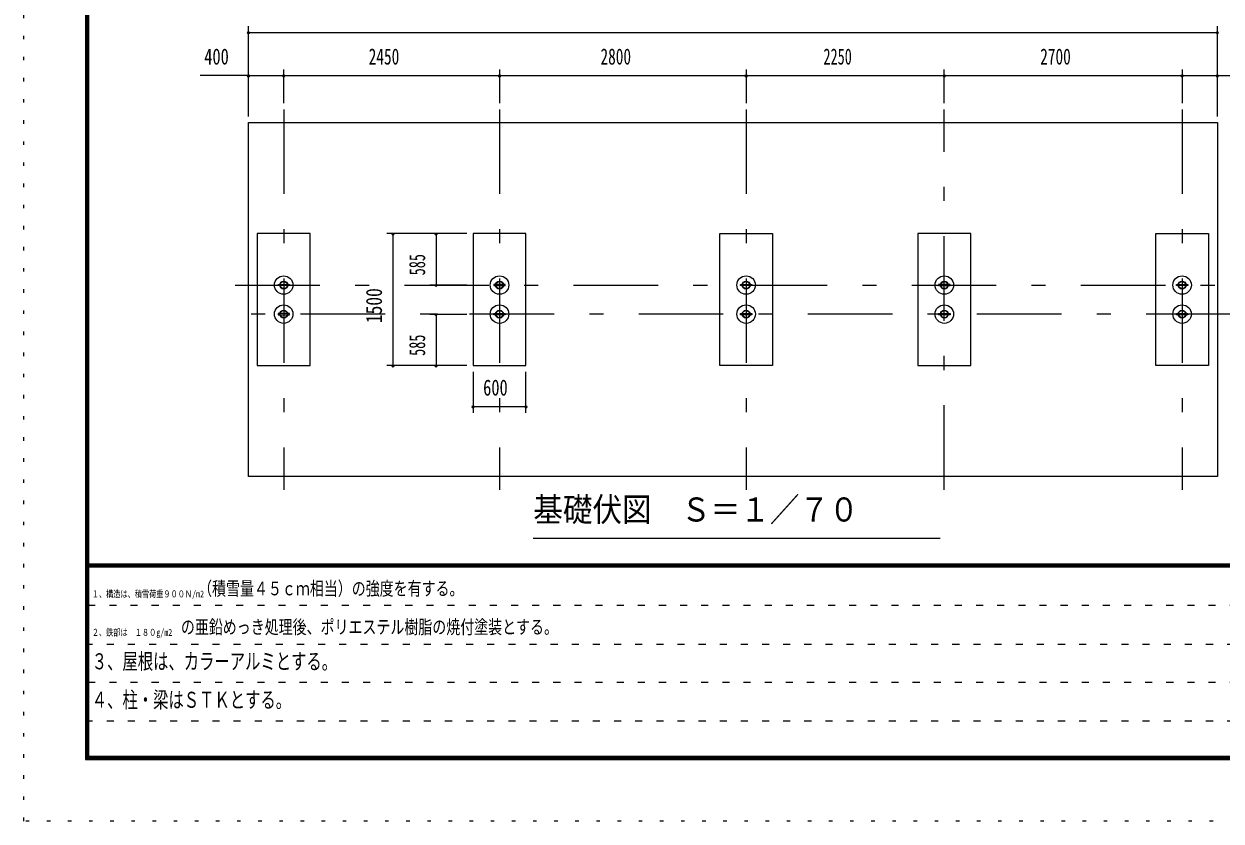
# Model space of a CAD drawing. Units: millimetres, scale not verified, with parts at other scales. Extents: x -31547 to 31550, y -14700 to 14700.
# Drawn here: x -10030 to 3561, y -14700 to -5647 of the extents above; entities that cross this region are included whole.
import ezdxf
from ezdxf.enums import TextEntityAlignment as Align

# ---------------------------------------------------------------- set-up
doc = ezdxf.new("R2010")
doc.units = ezdxf.units.MM
doc.header["$LTSCALE"] = 80
for name, pattern in [('USER1', [3, 1, -2]), ('USER3', [24, 12, -5, 2, -5]), ('USER4', [3, 0.5, -2.5])]:
    doc.linetypes.add(name, pattern=pattern)
doc.layers.add('0-1_0-F1TEXT', color=7, linetype='Continuous')
for name, color, linetype, lineweight in [('0-2_1-07BOLD', 7, 'Continuous', 18), ('0-3_1-27CENTER', 3, 'USER3', 18), ('0-5_1-57DIM', 3, 'Continuous', 18), ('0-C_F-F1PAPER', 5, 'Continuous', 18), ('0-D_F-E_J_ADD', 5, 'USER4', 18)]:
    doc.layers.add(name, color=color, linetype=linetype, lineweight=lineweight)
doc.styles.add('ＭＳ ゴシック', font='')
doc.styles.get('ＭＳ ゴシック').set_extended_font_data('MS Gothic')

msp = doc.modelspace()

# ---------------------------------------------------------------- linework, layer by layer
at = {"layer": '0-2_1-07BOLD'}
for p, q in [((-7145.59, -8605.96), (-7124.66, -8605.96)), ((-7120.41, -8605.96), (-7040.77, -8605.96)), ((-7040.77, -8618.96), (-7120.41, -8618.96)), ((-4695.59, -8618.96), (-4674.66, -8618.96)), ((-4590.77, -8605.96), (-4670.41, -8605.96)), ((-4670.41, -8618.96), (-4590.77, -8618.96)), ((-1895.59, -8605.96), (-1874.66, -8605.96)), ((-1870.41, -8605.96), (-1790.76, -8605.96)), ((-1790.76, -8618.96), (-1870.41, -8618.96)), ((354.41, -8618.96), (375.34, -8618.96)), ((459.23, -8605.96), (379.59, -8605.96)), ((379.59, -8618.96), (459.23, -8618.96)), ((3054.41, -8605.96), (3075.34, -8605.96)), ((3079.59, -8605.96), (3159.23, -8605.96)), ((3159.23, -8618.96), (3079.59, -8618.96)), ((-7124.66, -8935.96), (-7145.59, -8935.96)), ((-7040.77, -8935.96), (-7120.41, -8935.96)), ((-7120.41, -8948.96), (-7040.77, -8948.96)), ((-4695.59, -8935.96), (-4674.66, -8935.96)), ((-4670.41, -8935.96), (-4590.77, -8935.96)), ((-4590.77, -8948.96), (-4670.41, -8948.96)), ((-1895.59, -8935.96), (-1874.66, -8935.96)), ((-1870.41, -8935.96), (-1790.76, -8935.96)), ((-1790.76, -8948.96), (-1870.41, -8948.96)), ((354.41, -8935.96), (375.34, -8935.96)), ((379.59, -8935.96), (459.23, -8935.96)), ((459.23, -8948.96), (379.59, -8948.96)), ((3054.41, -8935.96), (3075.34, -8935.96)), ((3079.59, -8935.96), (3159.23, -8935.96)), ((3159.23, -8948.96), (3079.59, -8948.96))]:
    msp.add_line(p, q, dxfattribs=at)
for points in [[(-7480.59, -6767.46), (3519.41, -6767.46), (3519.41, -10787.46), (-7480.59, -10787.46)], [(-7380.59, -8027.46), (-7380.59, -9527.46), (-6780.59, -9527.46), (-6780.59, -8027.46)], [(-4930.59, -8027.46), (-4930.59, -9527.46), (-4330.59, -9527.46), (-4330.59, -8027.46)], [(-2130.59, -8027.46), (-1530.59, -8027.46), (-1530.59, -9527.46), (-2130.59, -9527.46)], [(119.41, -8027.46), (119.41, -9527.46), (719.41, -9527.46), (719.41, -8027.46)], [(2819.41, -8027.46), (3419.41, -8027.46), (3419.41, -9527.46), (2819.41, -9527.46)]]:
    msp.add_lwpolyline(points, close=True, dxfattribs=at)
for points in [[(-7124.66, -8618.96), (-7145.59, -8618.96), (-7145.59, -8605.96)], [(-7036.52, -8605.96), (-7015.59, -8605.96), (-7015.59, -8618.96), (-7036.52, -8618.96)], [(-4674.66, -8605.96), (-4695.59, -8605.96), (-4695.59, -8618.96)], [(-4586.51, -8618.96), (-4565.59, -8618.96), (-4565.59, -8605.96), (-4586.51, -8605.96)], [(-1874.66, -8618.96), (-1895.59, -8618.96), (-1895.59, -8605.96)], [(-1786.51, -8605.96), (-1765.59, -8605.96), (-1765.59, -8618.96), (-1786.51, -8618.96)], [(375.34, -8605.96), (354.41, -8605.96), (354.41, -8618.96)], [(463.49, -8618.96), (484.41, -8618.96), (484.41, -8605.96), (463.49, -8605.96)], [(3075.34, -8618.96), (3054.41, -8618.96), (3054.41, -8605.96)], [(3163.49, -8605.96), (3184.41, -8605.96), (3184.41, -8618.96), (3163.49, -8618.96)], [(-7145.59, -8935.96), (-7145.59, -8948.96), (-7124.66, -8948.96)], [(-7036.52, -8948.96), (-7015.59, -8948.96), (-7015.59, -8935.96), (-7036.52, -8935.96)], [(-4674.66, -8948.96), (-4695.59, -8948.96), (-4695.59, -8935.96)], [(-4586.51, -8935.96), (-4565.59, -8935.96), (-4565.59, -8948.96), (-4586.51, -8948.96)], [(-1874.66, -8948.96), (-1895.59, -8948.96), (-1895.59, -8935.96)], [(-1786.51, -8935.96), (-1765.59, -8935.96), (-1765.59, -8948.96), (-1786.51, -8948.96)], [(375.34, -8948.96), (354.41, -8948.96), (354.41, -8935.96)], [(463.49, -8935.96), (484.41, -8935.96), (484.41, -8948.96), (463.49, -8948.96)], [(3075.34, -8948.96), (3054.41, -8948.96), (3054.41, -8935.96)], [(3163.48, -8935.96), (3184.41, -8935.96), (3184.41, -8948.96), (3163.48, -8948.96)]]:
    msp.add_lwpolyline(points, dxfattribs=at)
for centre, radius in [((-7080.59, -8612.46), 105), ((-4630.59, -8612.46), 105), ((-1830.59, -8612.46), 105), ((419.41, -8612.46), 105), ((3119.41, -8612.46), 105), ((-7080.59, -8612.46), 44.55), ((-7080.59, -8612.46), 40.35), ((-4630.59, -8612.46), 44.55), ((-4630.59, -8612.46), 40.35), ((-1830.59, -8612.46), 44.55), ((-1830.59, -8612.46), 40.35), ((419.41, -8612.46), 44.55), ((419.41, -8612.46), 40.35), ((3119.41, -8612.46), 44.55), ((3119.41, -8612.46), 40.35), ((-7080.59, -8942.46), 105), ((-7080.59, -8942.46), 44.55), ((-7080.59, -8942.46), 40.35), ((-4630.59, -8942.46), 105), ((-4630.59, -8942.46), 44.55), ((-4630.59, -8942.46), 40.35), ((-1830.59, -8942.46), 105), ((-1830.59, -8942.46), 44.55), ((-1830.59, -8942.46), 40.35), ((419.41, -8942.46), 105), ((419.41, -8942.46), 44.55), ((419.41, -8942.46), 40.35), ((3119.41, -8942.46), 105), ((3119.41, -8942.46), 44.55), ((3119.41, -8942.46), 40.35)]:
    msp.add_circle(centre, radius, dxfattribs=at)
at = {"layer": '0-3_1-27CENTER'}
for p, q in [((-7080.59, -6617.46), (-7080.59, -10937.46)), ((-4630.59, -6617.46), (-4630.59, -10937.46)), ((-1830.59, -6617.46), (-1830.59, -10937.46)), ((419.41, -10937.46), (419.41, -6617.46)), ((3119.41, -6617.46), (3119.41, -10937.46)), ((-7630.59, -8612.46), (3669.41, -8612.46)), ((3669.41, -8942.46), (-7630.59, -8942.46))]:
    msp.add_line(p, q, dxfattribs=at)
at = {"layer": '0-5_1-57DIM'}
for p, q in [((-7480.59, -6697.46), (-7480.59, -5672.46)), ((3519.41, -6697.46), (3519.41, -5672.46)), ((-7466.59, -5742.46), (-7494.59, -5742.46)), ((-7480.59, -5742.46), (3519.41, -5742.46)), ((3533.41, -5742.46), (3505.41, -5742.46)), ((-7480.59, -6232.46), (-8030.09, -6232.46)), ((-7466.59, -6232.46), (-7494.59, -6232.46)), ((-7480.59, -6232.46), (-7080.59, -6232.46)), ((-7066.59, -6232.46), (-7094.59, -6232.46)), ((-7080.59, -6547.46), (-7080.59, -6162.46)), ((-7080.59, -6232.46), (-4630.59, -6232.46)), ((-4616.59, -6232.46), (-4644.59, -6232.46)), ((-4630.59, -6162.46), (-4630.59, -6547.46)), ((-4630.59, -6232.46), (-1830.59, -6232.46)), ((-1816.59, -6232.46), (-1844.59, -6232.46)), ((-1830.59, -6162.46), (-1830.59, -6547.46)), ((-1830.59, -6232.46), (419.41, -6232.46)), ((433.41, -6232.46), (405.41, -6232.46)), ((419.41, -6547.46), (419.41, -6162.46)), ((419.41, -6232.46), (3119.41, -6232.46)), ((3133.41, -6232.46), (3105.41, -6232.46)), ((3119.41, -6162.46), (3119.41, -6547.46)), ((3119.41, -6232.46), (3519.41, -6232.46)), ((3533.41, -6232.46), (3505.41, -6232.46)), ((3519.41, -6232.46), (4068.91, -6232.46)), ((-5000.59, -8027.46), (-5910.59, -8027.46)), ((-5826.59, -8027.46), (-5854.59, -8027.46)), ((-5840.59, -8027.46), (-5840.59, -9527.46)), ((-5336.59, -8027.46), (-5364.59, -8027.46)), ((-5350.59, -8027.46), (-5350.59, -8612.46)), ((-5000.59, -8612.46), (-5420.59, -8612.46)), ((-5336.59, -8612.46), (-5364.59, -8612.46)), ((-5420.59, -8942.46), (-5000.59, -8942.46)), ((-5336.59, -8942.46), (-5364.59, -8942.46)), ((-5350.59, -8942.46), (-5350.59, -9527.46)), ((-5000.59, -9527.46), (-5910.59, -9527.46)), ((-5826.59, -9527.46), (-5854.59, -9527.46)), ((-5336.59, -9527.46), (-5364.59, -9527.46)), ((-4930.59, -9597.46), (-4930.59, -10062.27)), ((-4330.59, -10062.27), (-4330.59, -9597.46)), ((-4916.59, -9992.27), (-4944.59, -9992.27)), ((-4930.59, -9992.27), (-4330.59, -9992.27)), ((-4316.59, -9992.27), (-4344.59, -9992.27)), ((-4246.72, -11487.46), (373.27, -11487.46))]:
    msp.add_line(p, q, dxfattribs=at)
for centre in [(-7480.59, -5742.46), (3519.41, -5742.46), (-7480.59, -6232.46), (-7080.59, -6232.46), (-4630.59, -6232.46), (-1830.59, -6232.46), (419.41, -6232.46), (3119.41, -6232.46), (3519.41, -6232.46), (-5840.59, -8027.46), (-5350.59, -8027.46), (-5350.59, -8612.46), (-5350.59, -8942.46), (-5840.59, -9527.46), (-5350.59, -9527.46), (-4930.59, -9992.27), (-4330.59, -9992.27)]:
    msp.add_arc(centre, 14, 180, 0, dxfattribs=at)
at = {"layer": '0-C_F-F1PAPER'}
for p, q in [((30814.95, -11781), (-9295.05, -11781)), ((-9295.05, -11784.5), (30814.95, -11784.5)), ((30814.95, -11788), (-9295.05, -11788)), ((-9295.05, -11791.5), (30814.95, -11791.5)), ((30814.95, -11795), (-9295.05, -11795)), ((-9295.05, -11798.5), (30814.95, -11798.5)), ((30814.95, -11802), (-9295.05, -11802)), ((-9295.05, -11805.5), (30814.95, -11805.5)), ((30814.95, -11809), (-9295.05, -11809)), ((-9295.05, -11812.5), (30814.95, -11812.5)), ((30814.95, -11816), (-9295.05, -11816))]:
    msp.add_line(p, q, dxfattribs=at)
at = {"layer": '0-C_F-F1PAPER', "color": 6, "linetype": 'USER1'}
for p, q in [((16219.96, -12252.8), (-9330.05, -12252.8)), ((-9330.05, -12689.6), (16219.96, -12689.6)), ((16219.96, -13126.4), (-9330.05, -13126.4)), ((-9330.05, -13563.2), (12708.76, -13563.2))]:
    msp.add_line(p, q, dxfattribs=at)
at = {"layer": '0-C_F-F1PAPER'}
for points in [[(30849.95, -14000), (30849.95, 14140), (-9330.05, 14140), (-9330.05, -14000)], [(30846.45, -13996.5), (30846.45, 14136.5), (-9326.55, 14136.5), (-9326.55, -13996.5)], [(30842.95, -13993), (-9323.05, -13993), (-9323.05, 14133), (30842.95, 14133)], [(30839.45, -13989.5), (30839.45, 14129.5), (-9319.55, 14129.5), (-9319.55, -13989.5)], [(30835.95, -13986), (-9316.05, -13986), (-9316.05, 14126), (30835.95, 14126)], [(30832.45, -13982.5), (30832.45, 14122.5), (-9312.55, 14122.5), (-9312.55, -13982.5)], [(30828.95, -13979), (-9309.05, -13979), (-9309.05, 14119), (30828.95, 14119)], [(30825.45, -13975.5), (30825.45, 14115.5), (-9305.55, 14115.5), (-9305.55, -13975.5)], [(30821.95, -13972), (30821.95, 14112), (-9302.05, 14112), (-9302.05, -13972)], [(30818.45, -13968.5), (30818.45, 14108.5), (-9298.55, 14108.5), (-9298.55, -13968.5)], [(30814.95, -13965), (-9295.05, -13965), (-9295.05, 14105), (30814.95, 14105)]]:
    msp.add_lwpolyline(points, close=True, dxfattribs=at)
at = {"layer": '0-D_F-E_J_ADD'}
msp.add_lwpolyline([(31549.95, -14700), (-10030.05, -14700), (-10030.05, 14700), (31549.95, 14700)], close=True, dxfattribs=at)

# ---------------------------------------------------------------- texts
at = {"layer": '0-1_0-F1TEXT', "style": 'ＭＳ ゴシック'}
for s, height, width, p in [('（積雪量４５ｃｍ相当）の強度を有する。', 155, 0.75, (-8052.56, -12182.8)), ('１、構造は、積雪荷重９００Ｎ/m2', 77.49, 0.75, (-9260.05, -12182.8)), ('\u3000の亜鉛めっき処理後、ポリエステル樹脂の焼付塗装とする。', 155, 0.75, (-8406.61, -12619.6)), ('２、鉄部は\u3000１８０g/m2', 77.49, 0.75, (-9260.05, -12619.6)), ('３、屋根は、カラーアルミとする。', 182.3, 0.7, (-9260.05, -13031.53)), ('４、柱・梁はＳＴＫとする。', 182.3, 0.7, (-9260.05, -13468.33))]:
    msp.add_text(s, height=height, dxfattribs=dict(at, width=width)).set_placement(p, align=Align.BOTTOM_LEFT)
at = {"layer": '0-5_1-57DIM', "color": 7, "style": 'ＭＳ ゴシック'}
for s, height, width, p in [('400', 182.3, 0.75, (-7983.02, -6162.46)), ('2450', 182.3, 0.7, (-6116, -6162.46)), ('2800', 182.3, 0.7, (-3484.37, -6162.46)), ('2250', 182.3, 0.65, (-952.94, -6162.46)), ('2700', 182.3, 0.7, (1508.17, -6162.46)), ('600', 182.3, 0.75, (-4816.59, -9922.27)), ('基礎伏図\u3000Ｓ＝１／７０', 273.5, 0.9, (-4246.72, -11380.15))]:
    msp.add_text(s, height=height, dxfattribs=dict(at, width=width)).set_placement(p, align=Align.BOTTOM_LEFT)
for s, width, p in [('585', 0.65, (-5420.59, -8501.81)), ('1500', 0.8, (-5910.59, -9044.83)), ('585', 0.65, (-5420.59, -9416.81))]:
    msp.add_text(s, height=182.3, rotation=90, dxfattribs=dict(at, width=width)).set_placement(p, align=Align.BOTTOM_LEFT)

doc.saveas('drawing.dxf')
